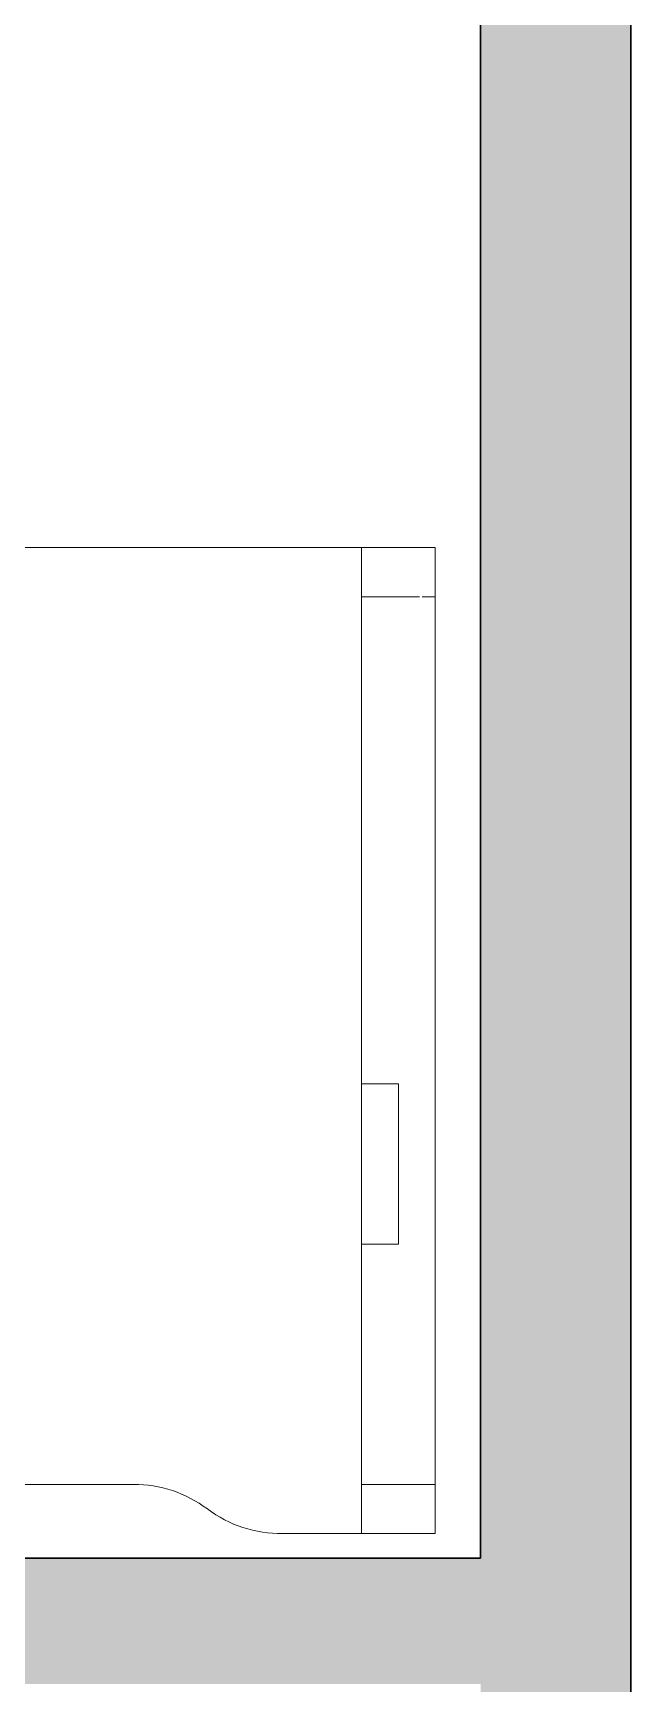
# Model space of a CAD drawing. Header units: millimetres. Extents: x 155927 to 317870, y -36033 to 97293.
# Drawn here: x 178635 to 179121, y 21006 to 22345 of the extents above; entities that cross this region are included whole.
import ezdxf

# ---------------------------------------------------------------- set-up
doc = ezdxf.new("R2010")
doc.units = ezdxf.units.MM
doc.header["$MEASUREMENT"] = 0
for name, color, linetype, lineweight in [('A-WALL', 7, 'CONTINUOUS', 9), ('A-WALL-PATT', 7, 'CONTINUOUS', 9), ('I-FURN', 8, 'CONTINUOUS', 9), ('I-WALL', 7, 'CONTINUOUS', 9)]:
    doc.layers.add(name, color=color, linetype=linetype, lineweight=lineweight)

msp = doc.modelspace()

# ---------------------------------------------------------------- hatches: boundary and pattern name
at = {"layer": 'A-WALL-PATT'}
for points in [[(179120.8, 15107.6), (179120.8, 16608.8), (179085.8, 16608.8), (179085.8, 17808.8), (179120.8, 17808.8), (179120.8, 24008.8), (179115.8, 24008.8), (179115.8, 25208.8), (179120.8, 25208.8), (179120.8, 26907.6), (178998.8, 26907.6), (178998.8, 15107.6)], [(178998.8, 21005.6), (178998.8, 21107.6), (166470.8, 21107.6), (166470.8, 21005.6), (178728, 21005.6)]]:
    msp.add_hatch(color=256, dxfattribs=at).paths.add_polyline_path(points, flags=0)

# ---------------------------------------------------------------- linework, layer by layer
at = {"layer": 'A-WALL', "lineweight": 30}
for p, q in [((178998.8, 26307.6), (178998.8, 21107.6)), ((179120.8, 17808.8), (179120.8, 24008.8))]:
    msp.add_line(p, q, dxfattribs=at)
at = {"layer": 'I-FURN'}
for p, q in [((178962, 21927.6), (177562, 21927.6)), ((177562, 21927.6), (178962, 21927.6)), ((178902, 21927.6), (178902, 21887.6)), ((178902, 21492.6), (178902, 21927.6)), ((178962, 21927.6), (178902, 21927.6)), ((178902, 21927.6), (178962, 21927.6)), ((178962, 21927.6), (178962, 21127.6)), ((178962, 21887.6), (178962, 21927.6)), ((178962, 21127.6), (178962, 21927.6)), ((178962, 21927.6), (178962, 21127.6)), ((178902, 21887.6), (178902, 21167.6)), ((178949.1, 21887.6), (178902, 21887.6)), ((178949.1, 21887.6), (178902, 21887.6)), ((178962, 21887.6), (178951.4, 21887.6)), ((178962, 21887.6), (178951.4, 21887.6)), ((178962, 21167.6), (178962, 21887.6)), ((178902, 21362.6), (178902, 21492.6)), ((178932, 21492.6), (178902, 21492.6)), ((178902, 21492.6), (178932, 21492.6)), ((178932, 21492.6), (178932, 21362.6)), ((178932, 21362.6), (178932, 21492.6)), ((178902, 21127.6), (178902, 21362.6)), ((178932, 21362.6), (178902, 21362.6)), ((178932, 21362.6), (178902, 21362.6)), ((178028.8, 21167.6), (178717, 21167.6)), ((178717, 21167.6), (178028.8, 21167.6)), ((178902, 21167.6), (178902, 21127.6)), ((178962, 21167.6), (178902, 21167.6)), ((178962, 21167.6), (178902, 21167.6)), ((178962, 21127.6), (178962, 21167.6)), ((178838.1, 21127.6), (178962, 21127.6)), ((178962, 21127.6), (178838.1, 21127.6)), ((178962, 21127.6), (178902, 21127.6)), ((178962, 21127.6), (178902, 21127.6))]:
    msp.add_line(p, q, dxfattribs=at)
for centre, start, end in [((178717, 21067.6), 53.1301, 90), ((178717, 21067.6), 53.1301, 90), ((178837, 21227.6), 233.1301, 270.6256), ((178837, 21227.6), 233.1301, 270.6256)]:
    msp.add_arc(centre, 100, start, end, dxfattribs=at)
at = {"layer": 'I-WALL', "lineweight": 30}
msp.add_line((178998.8, 21107.6), (172785.8, 21107.6), dxfattribs=at)

doc.saveas('drawing.dxf')
